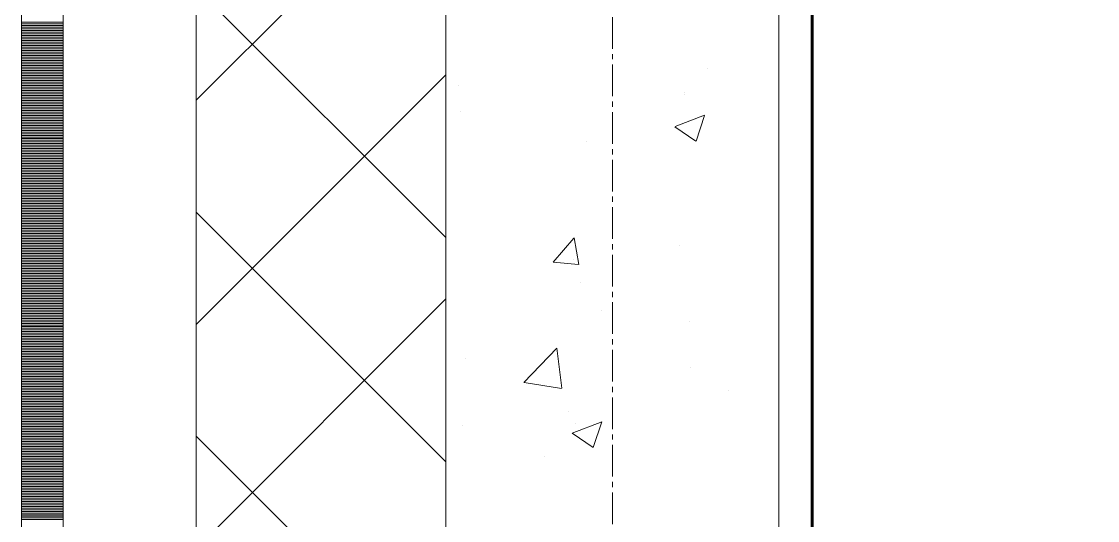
# Model space of a CAD drawing. Header units: millimetres. Extents: x 470010 to 1231400, y -134005 to 421770.
# Drawn here: x 672519 to 673165, y -46786 to -46486 of the extents above; entities that cross this region are included whole.
import ezdxf
from ezdxf.enums import TextEntityAlignment as Align

# ---------------------------------------------------------------- set-up
doc = ezdxf.new("R2010")
doc.units = ezdxf.units.MM
doc.linetypes.add('CENTER2', pattern=[28.575, 19.05, -3.175, 3.175, -3.175])
doc.linetypes.add('DASHED', pattern=[19.05, 12.7, -6.35])
doc.layers.get('Defpoints').update_dxf_attribs({"color": 140})
for name, color, linetype, lineweight in [('0) шп потолок', 3, 'Continuous', 60), ('АР_Стены ПЕНОблок', 52, 'Continuous', 20), ('АР_Тонкая', 254, 'Continuous', 5), ('АР_Утеплитель', 31, 'Continuous', 0), ('АР_Штриховка', 8, 'Continuous', 0)]:
    doc.layers.add(name, color=color, linetype=linetype, lineweight=lineweight)
doc.layers.add('АР_Делит', color=120, linetype='Continuous', lineweight=0, plot=False)
doc.layers.add('РД_Оси_100', color=7, linetype='Continuous', lineweight=0, true_color=0x525252)
doc.styles.add('style1', font='ARIALN.TTF')

# ---------------------------------------------------------------- blocks, each defined once
blk = doc.blocks.new('СОШ_2200_АР_ОСИ_М100_28.05.24')
at = {"layer": 'АР_Делит', "color": 251, "linetype": 'DASHED', "true_color": 0x636466}
blk.add_lwpolyline([(114955, 135155), (114955, -355), (93595.036, -355), (93595.036, 13855), (94145, 13855), (94145, 68320), (66055, 68320), (66055, 13857.73), (83455, 13857.73), (83455, -355), (45245, -355), (45245, 13145), (44695, 13145), (44695, 26755), (45245, 26755), (45245, 68320), (20455, 68320), (20455, 26755), (27955, 26755), (27955, 13145), (-355, 13145), (-355, 100855)], dxfattribs=at)
at = {"layer": 'РД_Оси_100', "color": 251, "linetype": 'CENTER2', "true_color": 0x636466}
blk.add_line((0, -6155), (0, 139938.679), dxfattribs=at)
blk = doc.blocks.new('A$C9108343f')
at = {"layer": '0) шп потолок'}
blk.add_lwpolyline([(14844.96, 52575), (14844.96, 61255), (7274.96, 61255), (7274.96, 52155), (13824.96, 52155)], dxfattribs=at)
at = {"layer": 'АР_Стены ПЕНОблок', "color": 18, "linetype": 'Continuous', "lineweight": 20, "true_color": 0x000000}
for p, q in [((7054.96, 97555), (7054.96, 21355)), ((7254.96, 21355), (7254.96, 97555))]:
    blk.add_line(p, q, dxfattribs=at)
at = {"layer": 'АР_Тонкая', "color": 18, "linetype": 'Continuous', "lineweight": 5, "true_color": 0x000000}
for p, q in [((6799.96, 97555), (6799.96, 21355)), ((6824.96, 97555), (6824.96, 21355)), ((6824.96, 21355), (6824.96, 97555)), ((6904.96, 21355), (6904.96, 97555))]:
    blk.add_line(p, q, dxfattribs=at)
at = {"layer": 'АР_Утеплитель', "color": 18, "linetype": 'Continuous', "lineweight": 0, "true_color": 0x000000}
for p, q in [((6904.96, 97555), (6904.96, 21355)), ((7054.96, 21355), (7054.96, 97555))]:
    blk.add_line(p, q, dxfattribs=at)
at = {"layer": 'АР_Штриховка', "color": 18, "linetype": 'Continuous', "lineweight": 0, "true_color": 0x000000}
for p, q in [((6904.96, 53832.82), (7054.96, 53982.82)), ((7054.96, 53750.25), (6904.96, 53900.25)), ((6799.96, 53879.75), (6824.96, 53879.75)), ((6799.96, 53878.75), (6824.96, 53878.75)), ((6799.96, 53877.75), (6824.96, 53877.75)), ((6799.96, 53876.75), (6824.96, 53876.75)), ((6799.96, 53875.75), (6824.96, 53875.75)), ((6799.96, 53874.75), (6824.96, 53874.75)), ((6799.96, 53873.75), (6824.96, 53873.75)), ((6799.96, 53872.75), (6824.96, 53872.75)), ((6799.96, 53871.75), (6824.96, 53871.75)), ((6799.96, 53870.75), (6824.96, 53870.75)), ((6799.96, 53869.75), (6824.96, 53869.75)), ((6799.96, 53868.75), (6824.96, 53868.75)), ((6799.96, 53867.75), (6824.96, 53867.75)), ((6799.96, 53866.75), (6824.96, 53866.75)), ((6799.96, 53865.75), (6824.96, 53865.75)), ((6799.96, 53864.75), (6824.96, 53864.75)), ((6799.96, 53863.75), (6824.96, 53863.75)), ((6799.96, 53862.75), (6824.96, 53862.75)), ((6799.96, 53861.75), (6824.96, 53861.75)), ((6799.96, 53860.75), (6824.96, 53860.75)), ((6799.96, 53859.75), (6824.96, 53859.75)), ((6799.96, 53858.75), (6824.96, 53858.75)), ((6799.96, 53857.75), (6824.96, 53857.75)), ((6799.96, 53856.75), (6824.96, 53856.75)), ((6799.96, 53855.75), (6824.96, 53855.75)), ((6799.96, 53854.75), (6824.96, 53854.75)), ((6799.96, 53853.75), (6824.96, 53853.75)), ((6799.96, 53852.75), (6824.96, 53852.75)), ((6799.96, 53851.75), (6824.96, 53851.75)), ((6799.96, 53850.75), (6824.96, 53850.75)), ((6799.96, 53849.75), (6824.96, 53849.75)), ((6799.96, 53848.75), (6824.96, 53848.75)), ((6799.96, 53847.75), (6824.96, 53847.75)), ((6799.96, 53846.75), (6824.96, 53846.75)), ((6904.96, 53698.11), (7054.96, 53848.11)), ((7211.87, 53851.69), (7211.87, 53851.69)), ((6799.96, 53845.75), (6824.96, 53845.75)), ((6799.96, 53844.75), (6824.96, 53844.75)), ((6799.96, 53843.75), (6824.96, 53843.75)), ((6799.96, 53842.75), (6824.96, 53842.75)), ((6799.96, 53841.75), (6824.96, 53841.75)), ((6799.96, 53840.75), (6824.96, 53840.75)), ((7062.4, 53841.73), (7062.4, 53841.73)), ((6799.96, 53839.75), (6824.96, 53839.75)), ((6799.96, 53838.75), (6824.96, 53838.75)), ((6799.96, 53837.75), (6824.96, 53837.75)), ((6799.96, 53836.75), (6824.96, 53836.75)), ((6799.96, 53835.75), (6824.96, 53835.75)), ((6799.96, 53834.75), (6824.96, 53834.75)), ((6799.96, 53833.75), (6824.96, 53833.75)), ((7197.99, 53836), (7197.99, 53836)), ((7198.49, 53837.47), (7198.49, 53837.47)), ((6799.96, 53832.75), (6824.96, 53832.75)), ((6799.96, 53831.75), (6824.96, 53831.75)), ((6799.96, 53830.75), (6824.96, 53830.75)), ((6799.96, 53829.75), (6824.96, 53829.75)), ((6799.96, 53828.75), (6824.96, 53828.75)), ((6799.96, 53827.75), (6824.96, 53827.75)), ((6799.96, 53826.75), (6824.96, 53826.75)), ((6799.96, 53825.75), (6824.96, 53825.75)), ((6799.96, 53824.75), (6824.96, 53824.75)), ((6799.96, 53823.75), (6824.96, 53823.75)), ((6799.96, 53822.75), (6824.96, 53822.75)), ((6799.96, 53821.75), (6824.96, 53821.75)), ((7063.74, 53826.27), (7063.74, 53826.27)), ((7192.59, 53817), (7210.38, 53823.83)), ((7205.18, 53808.33), (7210.33, 53823.68)), ((6799.96, 53820.75), (6824.96, 53820.75)), ((6799.96, 53819.75), (6824.96, 53819.75)), ((6799.96, 53818.75), (6824.96, 53818.75)), ((6799.96, 53817.75), (6824.96, 53817.75)), ((6799.96, 53816.75), (6824.96, 53816.75)), ((6799.96, 53815.75), (6824.96, 53815.75)), ((6799.96, 53814.75), (6824.96, 53814.75)), ((7192.53, 53816.86), (7205.17, 53808.34)), ((6799.96, 53813.75), (6824.96, 53813.75)), ((6799.96, 53812.75), (6824.96, 53812.75)), ((6799.96, 53811.75), (6824.96, 53811.75)), ((6799.96, 53810.75), (6824.96, 53810.75)), ((6799.96, 53809.75), (6824.96, 53809.75)), ((6799.96, 53808.75), (6824.96, 53808.75)), ((6799.96, 53807.75), (6824.96, 53807.75)), ((6799.96, 53806.75), (6824.96, 53806.75)), ((6799.96, 53805.75), (6824.96, 53805.75)), ((6799.96, 53804.75), (6824.96, 53804.75)), ((6799.96, 53803.75), (6824.96, 53803.75)), ((6799.96, 53802.75), (6824.96, 53802.75)), ((6799.96, 53801.75), (6824.96, 53801.75)), ((7139.14, 53807.81), (7139.14, 53807.81)), ((6799.96, 53800.75), (6824.96, 53800.75)), ((6799.96, 53799.75), (6824.96, 53799.75)), ((6799.96, 53798.75), (6824.96, 53798.75)), ((6799.96, 53797.75), (6824.96, 53797.75)), ((6799.96, 53796.75), (6824.96, 53796.75)), ((6799.96, 53795.75), (6824.96, 53795.75)), ((6799.96, 53794.75), (6824.96, 53794.75)), ((6799.96, 53793.75), (6824.96, 53793.75)), ((6799.96, 53792.75), (6824.96, 53792.75)), ((6799.96, 53791.75), (6824.96, 53791.75)), ((6799.96, 53790.75), (6824.96, 53790.75)), ((6799.96, 53789.75), (6824.96, 53789.75)), ((6799.96, 53788.75), (6824.96, 53788.75)), ((6799.96, 53787.75), (6824.96, 53787.75)), ((6799.96, 53786.75), (6824.96, 53786.75)), ((6799.96, 53785.75), (6824.96, 53785.75)), ((6799.96, 53784.75), (6824.96, 53784.75)), ((6799.96, 53783.75), (6824.96, 53783.75)), ((6799.96, 53782.75), (6824.96, 53782.75)), ((6799.96, 53781.75), (6824.96, 53781.75)), ((6799.96, 53780.75), (6824.96, 53780.75)), ((6799.96, 53779.75), (6824.96, 53779.75)), ((6799.96, 53778.75), (6824.96, 53778.75)), ((6799.96, 53777.75), (6824.96, 53777.75)), ((6799.96, 53776.75), (6824.96, 53776.75)), ((6799.96, 53775.75), (6824.96, 53775.75)), ((6799.96, 53774.75), (6824.96, 53774.75)), ((6799.96, 53773.75), (6824.96, 53773.75)), ((6799.96, 53772.75), (6824.96, 53772.75)), ((6799.96, 53771.75), (6824.96, 53771.75)), ((6799.96, 53770.75), (6824.96, 53770.75)), ((6799.96, 53769.75), (6824.96, 53769.75)), ((6799.96, 53768.75), (6824.96, 53768.75)), ((6799.96, 53767.75), (6824.96, 53767.75)), ((6799.96, 53766.75), (6824.96, 53766.75)), ((6799.96, 53765.75), (6824.96, 53765.75)), ((6799.96, 53764.75), (6824.96, 53764.75)), ((6799.96, 53763.75), (6824.96, 53763.75)), ((6799.96, 53762.75), (6824.96, 53762.75)), ((7054.96, 53615.55), (6904.96, 53765.55)), ((6799.96, 53761.75), (6824.96, 53761.75)), ((6799.96, 53760.75), (6824.96, 53760.75)), ((6799.96, 53759.75), (6824.96, 53759.75)), ((6799.96, 53758.75), (6824.96, 53758.75)), ((6799.96, 53757.75), (6824.96, 53757.75)), ((6799.96, 53756.75), (6824.96, 53756.75)), ((6799.96, 53755.75), (6824.96, 53755.75)), ((6799.96, 53754.75), (6824.96, 53754.75)), ((6799.96, 53753.75), (6824.96, 53753.75)), ((6799.96, 53752.75), (6824.96, 53752.75)), ((6799.96, 53751.75), (6824.96, 53751.75)), ((6799.96, 53750.75), (6824.96, 53750.75)), ((6799.96, 53749.75), (6824.96, 53749.75)), ((7119.45, 53735.44), (7131.7, 53750.04)), ((7134.84, 53734.15), (7131.9, 53750.07)), ((6799.96, 53748.75), (6824.96, 53748.75)), ((6799.96, 53747.75), (6824.96, 53747.75)), ((6799.96, 53746.75), (6824.96, 53746.75)), ((6799.96, 53745.75), (6824.96, 53745.75)), ((6799.96, 53744.75), (6824.96, 53744.75)), ((6799.96, 53743.75), (6824.96, 53743.75)), ((7195.25, 53745.66), (7195.25, 53745.66)), ((6799.96, 53742.75), (6824.96, 53742.75)), ((6799.96, 53741.75), (6824.96, 53741.75)), ((6799.96, 53740.75), (6824.96, 53740.75)), ((6799.96, 53739.75), (6824.96, 53739.75)), ((6799.96, 53738.75), (6824.96, 53738.75)), ((6799.96, 53737.75), (6824.96, 53737.75)), ((7131.67, 53737.29), (7131.67, 53737.29)), ((6799.96, 53736.75), (6824.96, 53736.75)), ((6799.96, 53735.75), (6824.96, 53735.75)), ((6799.96, 53734.75), (6824.96, 53734.75)), ((6799.96, 53733.75), (6824.96, 53733.75)), ((6799.96, 53732.75), (6824.96, 53732.75)), ((6799.96, 53731.75), (6824.96, 53731.75)), ((6799.96, 53730.75), (6824.96, 53730.75)), ((7119.45, 53735.44), (7134.63, 53734.11)), ((6799.96, 53729.75), (6824.96, 53729.75)), ((6799.96, 53728.75), (6824.96, 53728.75)), ((6799.96, 53727.75), (6824.96, 53727.75)), ((6799.96, 53726.75), (6824.96, 53726.75)), ((6799.96, 53725.75), (6824.96, 53725.75)), ((6799.96, 53724.75), (6824.96, 53724.75)), ((6799.96, 53723.75), (6824.96, 53723.75)), ((6799.96, 53722.75), (6824.96, 53722.75)), ((6799.96, 53721.75), (6824.96, 53721.75)), ((6799.96, 53720.75), (6824.96, 53720.75)), ((6799.96, 53719.75), (6824.96, 53719.75)), ((6799.96, 53718.75), (6824.96, 53718.75)), ((6799.96, 53717.75), (6824.96, 53717.75)), ((7136.05, 53723.26), (7136.05, 53723.26)), ((6799.96, 53716.75), (6824.96, 53716.75)), ((6799.96, 53715.75), (6824.96, 53715.75)), ((6799.96, 53714.75), (6824.96, 53714.75)), ((6799.96, 53713.75), (6824.96, 53713.75)), ((6799.96, 53712.75), (6824.96, 53712.75)), ((6799.96, 53711.75), (6824.96, 53711.75)), ((6904.96, 53563.41), (7054.96, 53713.41)), ((6799.96, 53710.75), (6824.96, 53710.75)), ((6799.96, 53709.75), (6824.96, 53709.75)), ((6799.96, 53708.75), (6824.96, 53708.75)), ((6799.96, 53707.75), (6824.96, 53707.75)), ((6799.96, 53706.75), (6824.96, 53706.75)), ((6799.96, 53705.75), (6824.96, 53705.75)), ((6799.96, 53704.75), (6824.96, 53704.75)), ((7148.53, 53706.21), (7148.53, 53706.21)), ((6799.96, 53703.75), (6824.96, 53703.75)), ((6799.96, 53702.75), (6824.96, 53702.75)), ((6799.96, 53701.75), (6824.96, 53701.75)), ((6799.96, 53700.75), (6824.96, 53700.75)), ((6799.96, 53699.75), (6824.96, 53699.75)), ((6799.96, 53698.75), (6824.96, 53698.75)), ((7201.38, 53700.14), (7201.38, 53700.14)), ((6799.96, 53697.75), (6824.96, 53697.75)), ((6799.96, 53696.75), (6824.96, 53696.75)), ((6799.96, 53695.75), (6824.96, 53695.75)), ((6799.96, 53694.75), (6824.96, 53694.75)), ((6799.96, 53693.75), (6824.96, 53693.75)), ((6799.96, 53692.75), (6824.96, 53692.75)), ((6799.96, 53691.75), (6824.96, 53691.75)), ((6799.96, 53690.75), (6824.96, 53690.75)), ((6799.96, 53689.75), (6824.96, 53689.75)), ((6799.96, 53688.75), (6824.96, 53688.75)), ((6799.96, 53687.75), (6824.96, 53687.75)), ((6799.96, 53686.75), (6824.96, 53686.75)), ((6799.96, 53685.75), (6824.96, 53685.75)), ((6799.96, 53684.75), (6824.96, 53684.75)), ((6799.96, 53683.75), (6824.96, 53683.75)), ((6799.96, 53682.75), (6824.96, 53682.75)), ((6799.96, 53681.75), (6824.96, 53681.75)), ((6799.96, 53680.75), (6824.96, 53680.75)), ((6799.96, 53679.75), (6824.96, 53679.75)), ((6799.96, 53678.75), (6824.96, 53678.75)), ((7101.82, 53663.2), (7121.6, 53683.82)), ((7124.47, 53659.7), (7121.66, 53683.83)), ((6799.96, 53677.75), (6824.96, 53677.75)), ((6799.96, 53676.75), (6824.96, 53676.75)), ((6799.96, 53675.75), (6824.96, 53675.75)), ((6799.96, 53674.75), (6824.96, 53674.75)), ((6799.96, 53673.75), (6824.96, 53673.75)), ((6799.96, 53672.75), (6824.96, 53672.75)), ((7066.49, 53677.82), (7066.49, 53677.82)), ((6799.96, 53671.75), (6824.96, 53671.75)), ((6799.96, 53670.75), (6824.96, 53670.75)), ((6799.96, 53669.75), (6824.96, 53669.75)), ((6799.96, 53668.75), (6824.96, 53668.75)), ((6799.96, 53667.75), (6824.96, 53667.75)), ((6799.96, 53666.75), (6824.96, 53666.75)), ((6799.96, 53665.75), (6824.96, 53665.75)), ((7202.09, 53672.09), (7202.09, 53672.09)), ((6799.96, 53664.75), (6824.96, 53664.75)), ((6799.96, 53663.75), (6824.96, 53663.75)), ((6799.96, 53662.75), (6824.96, 53662.75)), ((6799.96, 53661.75), (6824.96, 53661.75)), ((6799.96, 53660.75), (6824.96, 53660.75)), ((6799.96, 53659.75), (6824.96, 53659.75)), ((7101.86, 53663.11), (7124.45, 53659.6)), ((6799.96, 53658.75), (6824.96, 53658.75)), ((6799.96, 53657.75), (6824.96, 53657.75)), ((6799.96, 53656.75), (6824.96, 53656.75)), ((6799.96, 53655.75), (6824.96, 53655.75)), ((6799.96, 53654.75), (6824.96, 53654.75)), ((6799.96, 53653.75), (6824.96, 53653.75)), ((6799.96, 53652.75), (6824.96, 53652.75)), ((7224.63, 53658.15), (7224.63, 53658.15)), ((6799.96, 53651.75), (6824.96, 53651.75)), ((6799.96, 53650.75), (6824.96, 53650.75)), ((6799.96, 53649.75), (6824.96, 53649.75)), ((6799.96, 53648.75), (6824.96, 53648.75)), ((6799.96, 53647.75), (6824.96, 53647.75)), ((6799.96, 53646.75), (6824.96, 53646.75)), ((6799.96, 53645.75), (6824.96, 53645.75)), ((6799.96, 53644.75), (6824.96, 53644.75)), ((6799.96, 53643.75), (6824.96, 53643.75)), ((6799.96, 53642.75), (6824.96, 53642.75)), ((6799.96, 53641.75), (6824.96, 53641.75)), ((6799.96, 53640.75), (6824.96, 53640.75)), ((7128.43, 53645.48), (7128.43, 53645.48)), ((6799.96, 53639.75), (6824.96, 53639.75)), ((6799.96, 53638.75), (6824.96, 53638.75)), ((6799.96, 53637.75), (6824.96, 53637.75)), ((6799.96, 53636.75), (6824.96, 53636.75)), ((6799.96, 53635.75), (6824.96, 53635.75)), ((6799.96, 53634.75), (6824.96, 53634.75)), ((6799.96, 53633.75), (6824.96, 53633.75)), ((7064.85, 53637.11), (7064.85, 53637.11)), ((7130.79, 53632.81), (7148.58, 53639.64)), ((7132.96, 53638.7), (7132.96, 53638.7)), ((7143.38, 53624.15), (7148.53, 53639.5)), ((6799.96, 53632.75), (6824.96, 53632.75)), ((6799.96, 53631.75), (6824.96, 53631.75)), ((6799.96, 53630.75), (6824.96, 53630.75)), ((6799.96, 53629.75), (6824.96, 53629.75)), ((6799.96, 53628.75), (6824.96, 53628.75)), ((6799.96, 53627.75), (6824.96, 53627.75)), ((7054.96, 53480.84), (6904.96, 53630.84)), ((7130.73, 53632.67), (7143.36, 53624.15)), ((6799.96, 53626.75), (6824.96, 53626.75)), ((6799.96, 53625.75), (6824.96, 53625.75)), ((6799.96, 53624.75), (6824.96, 53624.75)), ((6799.96, 53623.75), (6824.96, 53623.75)), ((6799.96, 53622.75), (6824.96, 53622.75)), ((6799.96, 53621.75), (6824.96, 53621.75)), ((6799.96, 53620.75), (6824.96, 53620.75)), ((6799.96, 53619.75), (6824.96, 53619.75)), ((6799.96, 53618.75), (6824.96, 53618.75)), ((6799.96, 53617.75), (6824.96, 53617.75)), ((6799.96, 53616.75), (6824.96, 53616.75)), ((6799.96, 53615.75), (6824.96, 53615.75)), ((6799.96, 53614.75), (6824.96, 53614.75)), ((7114.11, 53618.95), (7114.11, 53618.95)), ((6799.96, 53613.75), (6824.96, 53613.75)), ((6799.96, 53612.75), (6824.96, 53612.75)), ((6799.96, 53611.75), (6824.96, 53611.75)), ((6799.96, 53610.75), (6824.96, 53610.75)), ((6799.96, 53609.75), (6824.96, 53609.75)), ((6799.96, 53608.75), (6824.96, 53608.75)), ((6799.96, 53607.75), (6824.96, 53607.75)), ((6799.96, 53606.75), (6824.96, 53606.75)), ((6799.96, 53605.75), (6824.96, 53605.75)), ((6799.96, 53604.75), (6824.96, 53604.75)), ((6799.96, 53603.75), (6824.96, 53603.75)), ((6799.96, 53602.75), (6824.96, 53602.75)), ((6799.96, 53601.75), (6824.96, 53601.75)), ((6799.96, 53600.75), (6824.96, 53600.75)), ((6799.96, 53599.75), (6824.96, 53599.75)), ((6799.96, 53598.75), (6824.96, 53598.75)), ((6799.96, 53597.75), (6824.96, 53597.75)), ((6799.96, 53596.75), (6824.96, 53596.75)), ((6799.96, 53595.75), (6824.96, 53595.75)), ((6799.96, 53594.75), (6824.96, 53594.75)), ((6799.96, 53593.75), (6824.96, 53593.75)), ((6799.96, 53592.75), (6824.96, 53592.75)), ((6799.96, 53591.75), (6824.96, 53591.75)), ((6799.96, 53590.75), (6824.96, 53590.75)), ((6799.96, 53589.75), (6824.96, 53589.75)), ((6799.96, 53588.75), (6824.96, 53588.75)), ((6799.96, 53587.75), (6824.96, 53587.75)), ((6799.96, 53586.75), (6824.96, 53586.75)), ((6799.96, 53585.75), (6824.96, 53585.75)), ((6799.96, 53584.75), (6824.96, 53584.75)), ((6799.96, 53583.75), (6824.96, 53583.75)), ((6799.96, 53582.75), (6824.96, 53582.75)), ((6799.96, 53581.75), (6824.96, 53581.75)), ((6799.96, 53580.75), (6824.96, 53580.75))]:
    blk.add_line(p, q, dxfattribs=at)
at = {"layer": 'РД_Оси_100'}
blk.add_blockref('СОШ_2200_АР_ОСИ_М100_28.05.24', (7154.96, 6755), dxfattribs=at)
at = {"layer": 'Defpoints', "color": 18, "true_color": 0x000000, "style": 'style1'}
for p in [(143949.34, 316089.12), (143974.98, 281639.5), (143890.4, 273244.71), (143839.99, 264276.81), (143967.75, 254892.38), (12251.96, 104178.14), (12382.58, 96023.14)]:
    blk.add_attdef('АР-ПОМЕЩЕНИЕ:НАИМЕНОВАНИЕ', text='', height=100, dxfattribs=at).set_placement(p, align=Align.MIDDLE)
at = {"layer": 'Defpoints', "color": 18, "true_color": 0x000000, "style": 'style1', "flags": 8}
for p in [(143951.3, 279099.09), (143848.34, 269251.11), (143875.33, 260094.25), (144049.74, 250824.7), (163419.28, 238153.36), (155897.46, 237965.97), (183037.2, 237965.97), (143342.94, 237876.19)]:
    blk.add_attdef('АР-ПОМЕЩЕНИЕ:НАИМЕНОВАНИЕ', text='', height=100, dxfattribs=at).set_placement(p, align=Align.MIDDLE)

msp = doc.modelspace()

# ---------------------------------------------------------------- linework, layer by layer
at = {"layer": '0) шп потолок'}
msp.add_lwpolyline([(680563.57, -47791.242), (680563.57, -39111.242), (672993.57, -39111.242), (672993.57, -48211.242), (679543.57, -48211.242)], dxfattribs=at)
at = {"layer": 'АР_Стены ПЕНОблок', "color": 18, "linetype": 'Continuous', "lineweight": 20, "true_color": 0x000000}
for p, q in [((672773.57, -2811.242), (672773.57, -79011.242)), ((672973.57, -79011.242), (672973.57, -2811.242))]:
    msp.add_line(p, q, dxfattribs=at)
at = {"layer": 'АР_Тонкая', "color": 18, "linetype": 'Continuous', "lineweight": 5, "true_color": 0x000000}
for p, q in [((672518.57, -2811.242), (672518.57, -79011.242)), ((672543.57, -2811.242), (672543.57, -79011.242)), ((672543.57, -79011.242), (672543.57, -2811.242)), ((672623.57, -79011.242), (672623.57, -2811.242))]:
    msp.add_line(p, q, dxfattribs=at)
at = {"layer": 'АР_Утеплитель', "color": 18, "linetype": 'Continuous', "lineweight": 0, "true_color": 0x000000}
for p, q in [((672623.57, -2811.242), (672623.57, -79011.242)), ((672773.57, -79011.242), (672773.57, -2811.242))]:
    msp.add_line(p, q, dxfattribs=at)
at = {"layer": 'АР_Штриховка', "color": 18, "linetype": 'Continuous', "lineweight": 0, "true_color": 0x000000}
for p, q in [((672623.57, -46533.423), (672773.57, -46383.423)), ((672773.57, -46615.99), (672623.57, -46465.99)), ((672518.57, -46486.492), (672543.57, -46486.492)), ((672518.57, -46487.492), (672543.57, -46487.492)), ((672518.57, -46488.492), (672543.57, -46488.492)), ((672518.57, -46489.492), (672543.57, -46489.492)), ((672518.57, -46490.492), (672543.57, -46490.492)), ((672518.57, -46491.492), (672543.57, -46491.492)), ((672518.57, -46492.492), (672543.57, -46492.492)), ((672518.57, -46493.492), (672543.57, -46493.492)), ((672518.57, -46494.492), (672543.57, -46494.492)), ((672518.57, -46495.492), (672543.57, -46495.492)), ((672518.57, -46496.492), (672543.57, -46496.492)), ((672518.57, -46497.492), (672543.57, -46497.492)), ((672518.57, -46498.492), (672543.57, -46498.492)), ((672518.57, -46499.492), (672543.57, -46499.492)), ((672518.57, -46500.492), (672543.57, -46500.492)), ((672518.57, -46501.492), (672543.57, -46501.492)), ((672518.57, -46502.492), (672543.57, -46502.492)), ((672518.57, -46503.492), (672543.57, -46503.492)), ((672518.57, -46504.492), (672543.57, -46504.492)), ((672518.57, -46505.492), (672543.57, -46505.492)), ((672518.57, -46506.492), (672543.57, -46506.492)), ((672518.57, -46507.492), (672543.57, -46507.492)), ((672518.57, -46508.492), (672543.57, -46508.492)), ((672518.57, -46509.492), (672543.57, -46509.492)), ((672518.57, -46510.492), (672543.57, -46510.492)), ((672518.57, -46511.492), (672543.57, -46511.492)), ((672518.57, -46512.492), (672543.57, -46512.492)), ((672518.57, -46513.492), (672543.57, -46513.492)), ((672518.57, -46514.492), (672543.57, -46514.492)), ((672518.57, -46515.492), (672543.57, -46515.492)), ((672518.57, -46516.492), (672543.57, -46516.492)), ((672518.57, -46517.492), (672543.57, -46517.492)), ((672518.57, -46518.492), (672543.57, -46518.492)), ((672518.57, -46519.492), (672543.57, -46519.492)), ((672518.57, -46520.492), (672543.57, -46520.492)), ((672518.57, -46521.492), (672543.57, -46521.492)), ((672518.57, -46522.492), (672543.57, -46522.492)), ((672623.57, -46668.127), (672773.57, -46518.127)), ((672518.57, -46523.492), (672543.57, -46523.492)), ((672518.57, -46524.492), (672543.57, -46524.492)), ((672518.57, -46525.492), (672543.57, -46525.492)), ((672518.57, -46526.492), (672543.57, -46526.492)), ((672518.57, -46527.492), (672543.57, -46527.492)), ((672518.57, -46528.492), (672543.57, -46528.492)), ((672518.57, -46529.492), (672543.57, -46529.492)), ((672518.57, -46530.492), (672543.57, -46530.492)), ((672518.57, -46531.492), (672543.57, -46531.492)), ((672518.57, -46532.492), (672543.57, -46532.492)), ((672518.57, -46533.492), (672543.57, -46533.492)), ((672518.57, -46534.492), (672543.57, -46534.492)), ((672518.57, -46535.492), (672543.57, -46535.492)), ((672518.57, -46536.492), (672543.57, -46536.492)), ((672518.57, -46537.492), (672543.57, -46537.492)), ((672518.57, -46538.492), (672543.57, -46538.492)), ((672518.57, -46539.492), (672543.57, -46539.492)), ((672518.57, -46540.492), (672543.57, -46540.492)), ((672518.57, -46541.492), (672543.57, -46541.492)), ((672518.57, -46542.492), (672543.57, -46542.492)), ((672518.57, -46543.492), (672543.57, -46543.492)), ((672518.57, -46544.492), (672543.57, -46544.492)), ((672518.57, -46545.492), (672543.57, -46545.492)), ((672518.57, -46546.492), (672543.57, -46546.492)), ((672518.57, -46547.492), (672543.57, -46547.492)), ((672518.57, -46548.492), (672543.57, -46548.492)), ((672911.207, -46549.241), (672928.991, -46542.414)), ((672923.791, -46557.907), (672928.941, -46542.558)), ((672518.57, -46549.492), (672543.57, -46549.492)), ((672518.57, -46550.492), (672543.57, -46550.492)), ((672518.57, -46551.492), (672543.57, -46551.492)), ((672518.57, -46552.492), (672543.57, -46552.492)), ((672518.57, -46553.492), (672543.57, -46553.492)), ((672518.57, -46554.492), (672543.57, -46554.492)), ((672911.143, -46549.381), (672923.778, -46557.903)), ((672518.57, -46555.492), (672543.57, -46555.492)), ((672518.57, -46556.492), (672543.57, -46556.492)), ((672518.57, -46557.492), (672543.57, -46557.492)), ((672518.57, -46558.492), (672543.57, -46558.492)), ((672518.57, -46559.492), (672543.57, -46559.492)), ((672518.57, -46560.492), (672543.57, -46560.492)), ((672518.57, -46561.492), (672543.57, -46561.492)), ((672518.57, -46562.492), (672543.57, -46562.492)), ((672518.57, -46563.492), (672543.57, -46563.492)), ((672518.57, -46564.492), (672543.57, -46564.492)), ((672518.57, -46565.492), (672543.57, -46565.492)), ((672518.57, -46566.492), (672543.57, -46566.492)), ((672518.57, -46567.492), (672543.57, -46567.492)), ((672518.57, -46568.492), (672543.57, -46568.492)), ((672518.57, -46569.492), (672543.57, -46569.492)), ((672518.57, -46570.492), (672543.57, -46570.492)), ((672518.57, -46571.492), (672543.57, -46571.492)), ((672518.57, -46572.492), (672543.57, -46572.492)), ((672518.57, -46573.492), (672543.57, -46573.492)), ((672518.57, -46574.492), (672543.57, -46574.492)), ((672518.57, -46575.492), (672543.57, -46575.492)), ((672518.57, -46576.492), (672543.57, -46576.492)), ((672518.57, -46577.492), (672543.57, -46577.492)), ((672518.57, -46578.492), (672543.57, -46578.492)), ((672518.57, -46579.492), (672543.57, -46579.492)), ((672518.57, -46580.492), (672543.57, -46580.492)), ((672518.57, -46581.492), (672543.57, -46581.492)), ((672518.57, -46582.492), (672543.57, -46582.492)), ((672518.57, -46583.492), (672543.57, -46583.492)), ((672518.57, -46584.492), (672543.57, -46584.492)), ((672518.57, -46585.492), (672543.57, -46585.492)), ((672518.57, -46586.492), (672543.57, -46586.492)), ((672518.57, -46587.492), (672543.57, -46587.492)), ((672518.57, -46588.492), (672543.57, -46588.492)), ((672518.57, -46589.492), (672543.57, -46589.492)), ((672518.57, -46590.492), (672543.57, -46590.492)), ((672518.57, -46591.492), (672543.57, -46591.492)), ((672518.57, -46592.492), (672543.57, -46592.492)), ((672518.57, -46593.492), (672543.57, -46593.492)), ((672518.57, -46594.492), (672543.57, -46594.492)), ((672518.57, -46595.492), (672543.57, -46595.492)), ((672518.57, -46596.492), (672543.57, -46596.492)), ((672518.57, -46597.492), (672543.57, -46597.492)), ((672518.57, -46598.492), (672543.57, -46598.492)), ((672518.57, -46599.492), (672543.57, -46599.492)), ((672518.57, -46600.492), (672543.57, -46600.492)), ((672518.57, -46601.492), (672543.57, -46601.492)), ((672518.57, -46602.492), (672543.57, -46602.492)), ((672518.57, -46603.492), (672543.57, -46603.492)), ((672518.57, -46604.492), (672543.57, -46604.492)), ((672518.57, -46605.492), (672543.57, -46605.492)), ((672518.57, -46606.492), (672543.57, -46606.492)), ((672773.57, -46750.694), (672623.57, -46600.694)), ((672518.57, -46607.492), (672543.57, -46607.492)), ((672518.57, -46608.492), (672543.57, -46608.492)), ((672518.57, -46609.492), (672543.57, -46609.492)), ((672518.57, -46610.492), (672543.57, -46610.492)), ((672518.57, -46611.492), (672543.57, -46611.492)), ((672518.57, -46612.492), (672543.57, -46612.492)), ((672518.57, -46613.492), (672543.57, -46613.492)), ((672518.57, -46614.492), (672543.57, -46614.492)), ((672518.57, -46615.492), (672543.57, -46615.492)), ((672518.57, -46616.492), (672543.57, -46616.492)), ((672518.57, -46617.492), (672543.57, -46617.492)), ((672518.57, -46618.492), (672543.57, -46618.492)), ((672518.57, -46619.492), (672543.57, -46619.492)), ((672838.066, -46630.799), (672850.311, -46616.206)), ((672853.451, -46632.094), (672850.514, -46616.173)), ((672518.57, -46620.492), (672543.57, -46620.492)), ((672518.57, -46621.492), (672543.57, -46621.492)), ((672518.57, -46622.492), (672543.57, -46622.492)), ((672518.57, -46623.492), (672543.57, -46623.492)), ((672518.57, -46624.492), (672543.57, -46624.492)), ((672518.57, -46625.492), (672543.57, -46625.492)), ((672518.57, -46626.492), (672543.57, -46626.492)), ((672518.57, -46627.492), (672543.57, -46627.492)), ((672518.57, -46628.492), (672543.57, -46628.492)), ((672518.57, -46629.492), (672543.57, -46629.492)), ((672518.57, -46630.492), (672543.57, -46630.492)), ((672518.57, -46631.492), (672543.57, -46631.492)), ((672518.57, -46632.492), (672543.57, -46632.492)), ((672838.065, -46630.803), (672853.247, -46632.132)), ((672518.57, -46633.492), (672543.57, -46633.492)), ((672518.57, -46634.492), (672543.57, -46634.492)), ((672518.57, -46635.492), (672543.57, -46635.492)), ((672518.57, -46636.492), (672543.57, -46636.492)), ((672518.57, -46637.492), (672543.57, -46637.492)), ((672518.57, -46638.492), (672543.57, -46638.492)), ((672518.57, -46639.492), (672543.57, -46639.492)), ((672518.57, -46640.492), (672543.57, -46640.492)), ((672518.57, -46641.492), (672543.57, -46641.492)), ((672518.57, -46642.492), (672543.57, -46642.492)), ((672518.57, -46643.492), (672543.57, -46643.492)), ((672518.57, -46644.492), (672543.57, -46644.492)), ((672518.57, -46645.492), (672543.57, -46645.492)), ((672518.57, -46646.492), (672543.57, -46646.492)), ((672518.57, -46647.492), (672543.57, -46647.492)), ((672518.57, -46648.492), (672543.57, -46648.492)), ((672518.57, -46649.492), (672543.57, -46649.492)), ((672518.57, -46650.492), (672543.57, -46650.492)), ((672518.57, -46651.492), (672543.57, -46651.492)), ((672518.57, -46652.492), (672543.57, -46652.492)), ((672518.57, -46653.492), (672543.57, -46653.492)), ((672518.57, -46654.492), (672543.57, -46654.492)), ((672518.57, -46655.492), (672543.57, -46655.492)), ((672518.57, -46656.492), (672543.57, -46656.492)), ((672518.57, -46657.492), (672543.57, -46657.492)), ((672623.57, -46802.831), (672773.57, -46652.831)), ((672518.57, -46658.492), (672543.57, -46658.492)), ((672518.57, -46659.492), (672543.57, -46659.492)), ((672518.57, -46660.492), (672543.57, -46660.492)), ((672518.57, -46661.492), (672543.57, -46661.492)), ((672518.57, -46662.492), (672543.57, -46662.492)), ((672518.57, -46663.492), (672543.57, -46663.492)), ((672518.57, -46664.492), (672543.57, -46664.492)), ((672518.57, -46665.492), (672543.57, -46665.492)), ((672518.57, -46666.492), (672543.57, -46666.492)), ((672518.57, -46667.492), (672543.57, -46667.492)), ((672518.57, -46668.492), (672543.57, -46668.492)), ((672518.57, -46669.492), (672543.57, -46669.492)), ((672518.57, -46670.492), (672543.57, -46670.492)), ((672518.57, -46671.492), (672543.57, -46671.492)), ((672518.57, -46672.492), (672543.57, -46672.492)), ((672518.57, -46673.492), (672543.57, -46673.492)), ((672518.57, -46674.492), (672543.57, -46674.492)), ((672518.57, -46675.492), (672543.57, -46675.492)), ((672518.57, -46676.492), (672543.57, -46676.492)), ((672518.57, -46677.492), (672543.57, -46677.492)), ((672518.57, -46678.492), (672543.57, -46678.492)), ((672518.57, -46679.492), (672543.57, -46679.492)), ((672518.57, -46680.492), (672543.57, -46680.492)), ((672518.57, -46681.492), (672543.57, -46681.492)), ((672518.57, -46682.492), (672543.57, -46682.492)), ((672518.57, -46683.492), (672543.57, -46683.492)), ((672820.433, -46703.042), (672840.217, -46682.423)), ((672843.082, -46706.539), (672840.276, -46682.416)), ((672518.57, -46684.492), (672543.57, -46684.492)), ((672518.57, -46685.492), (672543.57, -46685.492)), ((672518.57, -46686.492), (672543.57, -46686.492)), ((672518.57, -46687.492), (672543.57, -46687.492)), ((672518.57, -46688.492), (672543.57, -46688.492)), ((672518.57, -46689.492), (672543.57, -46689.492)), ((672518.57, -46690.492), (672543.57, -46690.492)), ((672518.57, -46691.492), (672543.57, -46691.492)), ((672518.57, -46692.492), (672543.57, -46692.492)), ((672518.57, -46693.492), (672543.57, -46693.492)), ((672518.57, -46694.492), (672543.57, -46694.492)), ((672518.57, -46695.492), (672543.57, -46695.492)), ((672518.57, -46696.492), (672543.57, -46696.492)), ((672518.57, -46697.492), (672543.57, -46697.492)), ((672518.57, -46698.492), (672543.57, -46698.492)), ((672518.57, -46699.492), (672543.57, -46699.492)), ((672518.57, -46700.492), (672543.57, -46700.492)), ((672518.57, -46701.492), (672543.57, -46701.492)), ((672518.57, -46702.492), (672543.57, -46702.492)), ((672518.57, -46703.492), (672543.57, -46703.492)), ((672820.477, -46703.135), (672843.067, -46706.638)), ((672518.57, -46704.492), (672543.57, -46704.492)), ((672518.57, -46705.492), (672543.57, -46705.492)), ((672518.57, -46706.492), (672543.57, -46706.492)), ((672518.57, -46707.492), (672543.57, -46707.492)), ((672518.57, -46708.492), (672543.57, -46708.492)), ((672518.57, -46709.492), (672543.57, -46709.492)), ((672518.57, -46710.492), (672543.57, -46710.492)), ((672518.57, -46711.492), (672543.57, -46711.492)), ((672518.57, -46712.492), (672543.57, -46712.492)), ((672518.57, -46713.492), (672543.57, -46713.492)), ((672518.57, -46714.492), (672543.57, -46714.492)), ((672518.57, -46715.492), (672543.57, -46715.492)), ((672518.57, -46716.492), (672543.57, -46716.492)), ((672518.57, -46717.492), (672543.57, -46717.492)), ((672518.57, -46718.492), (672543.57, -46718.492)), ((672518.57, -46719.492), (672543.57, -46719.492)), ((672518.57, -46720.492), (672543.57, -46720.492)), ((672518.57, -46721.492), (672543.57, -46721.492)), ((672518.57, -46722.492), (672543.57, -46722.492)), ((672518.57, -46723.492), (672543.57, -46723.492)), ((672518.57, -46724.492), (672543.57, -46724.492)), ((672518.57, -46725.492), (672543.57, -46725.492)), ((672518.57, -46726.492), (672543.57, -46726.492)), ((672518.57, -46727.492), (672543.57, -46727.492)), ((672518.57, -46728.492), (672543.57, -46728.492)), ((672518.57, -46729.492), (672543.57, -46729.492)), ((672849.405, -46733.429), (672867.189, -46726.603)), ((672861.989, -46742.095), (672867.139, -46726.746)), ((672518.57, -46730.492), (672543.57, -46730.492)), ((672518.57, -46731.492), (672543.57, -46731.492)), ((672518.57, -46732.492), (672543.57, -46732.492)), ((672518.57, -46733.492), (672543.57, -46733.492)), ((672518.57, -46734.492), (672543.57, -46734.492)), ((672518.57, -46735.492), (672543.57, -46735.492)), ((672773.57, -46885.398), (672623.57, -46735.398)), ((672849.341, -46733.569), (672861.976, -46742.091)), ((672518.57, -46736.492), (672543.57, -46736.492)), ((672518.57, -46737.492), (672543.57, -46737.492)), ((672518.57, -46738.492), (672543.57, -46738.492)), ((672518.57, -46739.492), (672543.57, -46739.492)), ((672518.57, -46740.492), (672543.57, -46740.492)), ((672518.57, -46741.492), (672543.57, -46741.492)), ((672518.57, -46742.492), (672543.57, -46742.492)), ((672518.57, -46743.492), (672543.57, -46743.492)), ((672518.57, -46744.492), (672543.57, -46744.492)), ((672518.57, -46745.492), (672543.57, -46745.492)), ((672518.57, -46746.492), (672543.57, -46746.492)), ((672518.57, -46747.492), (672543.57, -46747.492)), ((672518.57, -46748.492), (672543.57, -46748.492)), ((672518.57, -46749.492), (672543.57, -46749.492)), ((672518.57, -46750.492), (672543.57, -46750.492)), ((672518.57, -46751.492), (672543.57, -46751.492)), ((672518.57, -46752.492), (672543.57, -46752.492)), ((672518.57, -46753.492), (672543.57, -46753.492)), ((672518.57, -46754.492), (672543.57, -46754.492)), ((672518.57, -46755.492), (672543.57, -46755.492)), ((672518.57, -46756.492), (672543.57, -46756.492)), ((672518.57, -46757.492), (672543.57, -46757.492)), ((672518.57, -46758.492), (672543.57, -46758.492)), ((672518.57, -46759.492), (672543.57, -46759.492)), ((672518.57, -46760.492), (672543.57, -46760.492)), ((672518.57, -46761.492), (672543.57, -46761.492)), ((672518.57, -46762.492), (672543.57, -46762.492)), ((672518.57, -46763.492), (672543.57, -46763.492)), ((672518.57, -46764.492), (672543.57, -46764.492)), ((672518.57, -46765.492), (672543.57, -46765.492)), ((672518.57, -46766.492), (672543.57, -46766.492)), ((672518.57, -46767.492), (672543.57, -46767.492)), ((672518.57, -46768.492), (672543.57, -46768.492)), ((672518.57, -46769.492), (672543.57, -46769.492)), ((672518.57, -46770.492), (672543.57, -46770.492)), ((672518.57, -46771.492), (672543.57, -46771.492)), ((672518.57, -46772.492), (672543.57, -46772.492)), ((672518.57, -46773.492), (672543.57, -46773.492)), ((672518.57, -46774.492), (672543.57, -46774.492)), ((672518.57, -46775.492), (672543.57, -46775.492)), ((672518.57, -46776.492), (672543.57, -46776.492)), ((672518.57, -46777.492), (672543.57, -46777.492)), ((672518.57, -46778.492), (672543.57, -46778.492)), ((672518.57, -46779.492), (672543.57, -46779.492)), ((672518.57, -46780.492), (672543.57, -46780.492)), ((672518.57, -46781.492), (672543.57, -46781.492)), ((672518.57, -46782.492), (672543.57, -46782.492)), ((672518.57, -46783.492), (672543.57, -46783.492)), ((672518.57, -46784.492), (672543.57, -46784.492)), ((672518.57, -46785.492), (672543.57, -46785.492))]:
    msp.add_line(p, q, dxfattribs=at)

# ---------------------------------------------------------------- block references
msp.add_blockref('A$C9108343f', (665718.612, -100366.242))
at = {"layer": 'РД_Оси_100'}
msp.add_blockref('СОШ_2200_АР_ОСИ_М100_28.05.24', (672873.57, -93611.242), dxfattribs=at)

doc.saveas('drawing.dxf')
